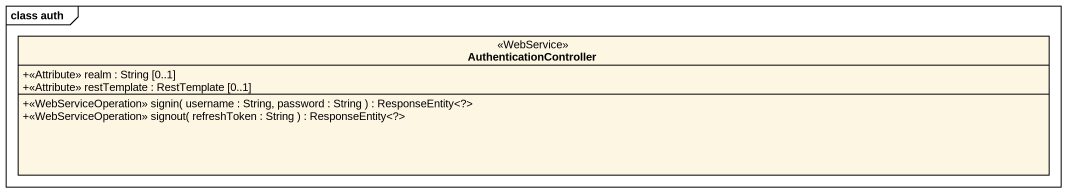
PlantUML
@startuml
mainframe class auth
hide circle
hide empty members
skinparam classAttributeIconSize 0
class AuthenticationController <<WebService>> {
  +<<Attribute>> realm : String [0..1]
  +<<Attribute>> restTemplate : RestTemplate [0..1]
  +<<WebServiceOperation>> signin( username : String, password : String ) : ResponseEntity<?>
  +<<WebServiceOperation>> signout( refreshToken : String ) : ResponseEntity<?>
}
@enduml
